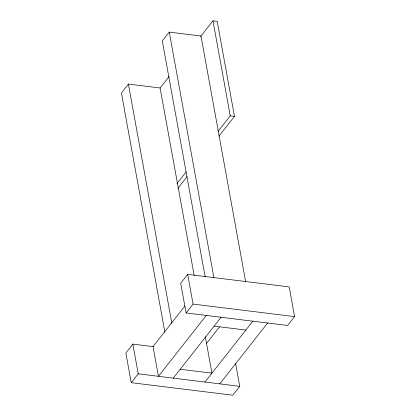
<?xml version="1.0" encoding="UTF-8"?>
<svg xmlns="http://www.w3.org/2000/svg" width="416" height="416" viewBox="0 0 416 416"><rect width="100%" height="100%" fill="white"/><g stroke="black" fill="none" stroke-linecap="round" stroke-linejoin="round"><path stroke-width="0.62" d="M194.158 275.335L160.108 87.984L128.388 84.074L121.404 92.95L164.866 332.088M245.617 281.544L200.996 36.01L169.276 32.1L162.292 40.976L205.171 276.916M160.014 88.109L169.239 76.378M200.528 36.608L212.966 20.8L217.194 21.32L234.468 116.381L218.826 136.266M176.888 183.674L186.113 171.948M218.208 131.154L230.24 115.861L212.966 20.8M177.913 188.276L187.138 176.55M153.39 346.642L132.829 344.105L125.85 352.981L131.248 382.684L232.768 395.2L239.746 386.329L235.612 363.574M187.678 274.383L180.7 283.26L186.098 312.962L287.612 325.478L294.596 316.607L289.198 286.9L187.678 274.383L193.076 304.091L186.098 312.962M184.938 306.03L153.031 346.596L158.428 376.303L206.294 315.453M131.248 382.684L138.232 373.812L132.829 344.105M173.233 378.128L221.099 317.278M206.336 343.71L219.502 326.976M204.953 382.039L252.824 321.188M219.757 383.864L267.628 323.014M230.24 115.861L234.468 116.381M193.076 304.091L294.596 316.607M214.12 326.154L245.84 330.065M180.211 369.252L211.936 373.162L205.312 336.716M138.232 373.812L239.746 386.329M169.276 32.1L213.897 277.633M128.388 84.074L171.844 323.216"/></g></svg>
